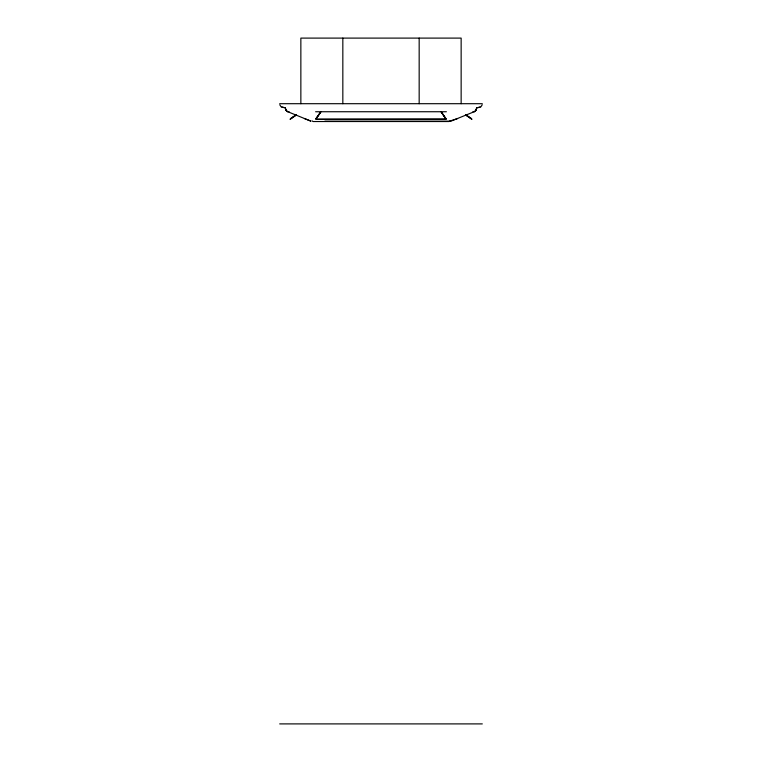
<?xml version="1.0" encoding="UTF-8"?>
<svg xmlns="http://www.w3.org/2000/svg" width="762" height="762" viewBox="0 0 762 762"><rect width="100%" height="100%" fill="white"/><g stroke="black" fill="none" stroke-linecap="round" stroke-linejoin="round"><path stroke-width="1.14" d="M441.36 112.3L446.018 119.148L316.249 119.32L316.011 118.558L320.64 112.024M471.726 119.148L465.506 114.681M316.059 118.605L320.754 111.881M482.222 104.785L480.889 106.832L476.621 107.966L475.25 111.3L450.875 121.187L324.869 121.177M449.951 120.844L448.942 121.529L313.058 121.529L312.049 120.844M315.62 111.738L446.38 111.738M320.64 112.3L315.982 119.148M475.174 111.328L476.46 109.271L474.593 111.633M290.446 118.605L296.466 114.567M296.494 114.681L290.274 119.148M290.122 119.243L296.504 114.957M289.027 111.585L287.75 111.776M457.619 118.558L450.494 120.853M474.288 111.757L472.973 111.585M476.717 107.833L480.098 107.128M445.827 119.224L316.173 119.224M279.692 103.699L482.308 103.699M279.692 723.9L482.308 723.9M279.778 104.785L281.111 106.832L285.283 107.833L286.75 111.3L310.896 121.129L304.381 118.558M281.902 107.128L285.255 107.861M286.817 111.328L285.54 109.271L287.417 111.633M465.534 114.567L471.554 118.605M465.496 114.957L471.878 119.243M441.36 112.024L446.018 119.148M441.246 111.881L445.941 118.605M461.143 103.699L461.143 38.1L300.857 38.1L300.857 103.699M419.167 38.1L419.167 103.699M342.833 38.1L342.833 103.699M476.298 109.909L476.031 110.471L476.298 109.909M285.96 110.471L285.702 109.909L285.969 110.471"/></g></svg>
